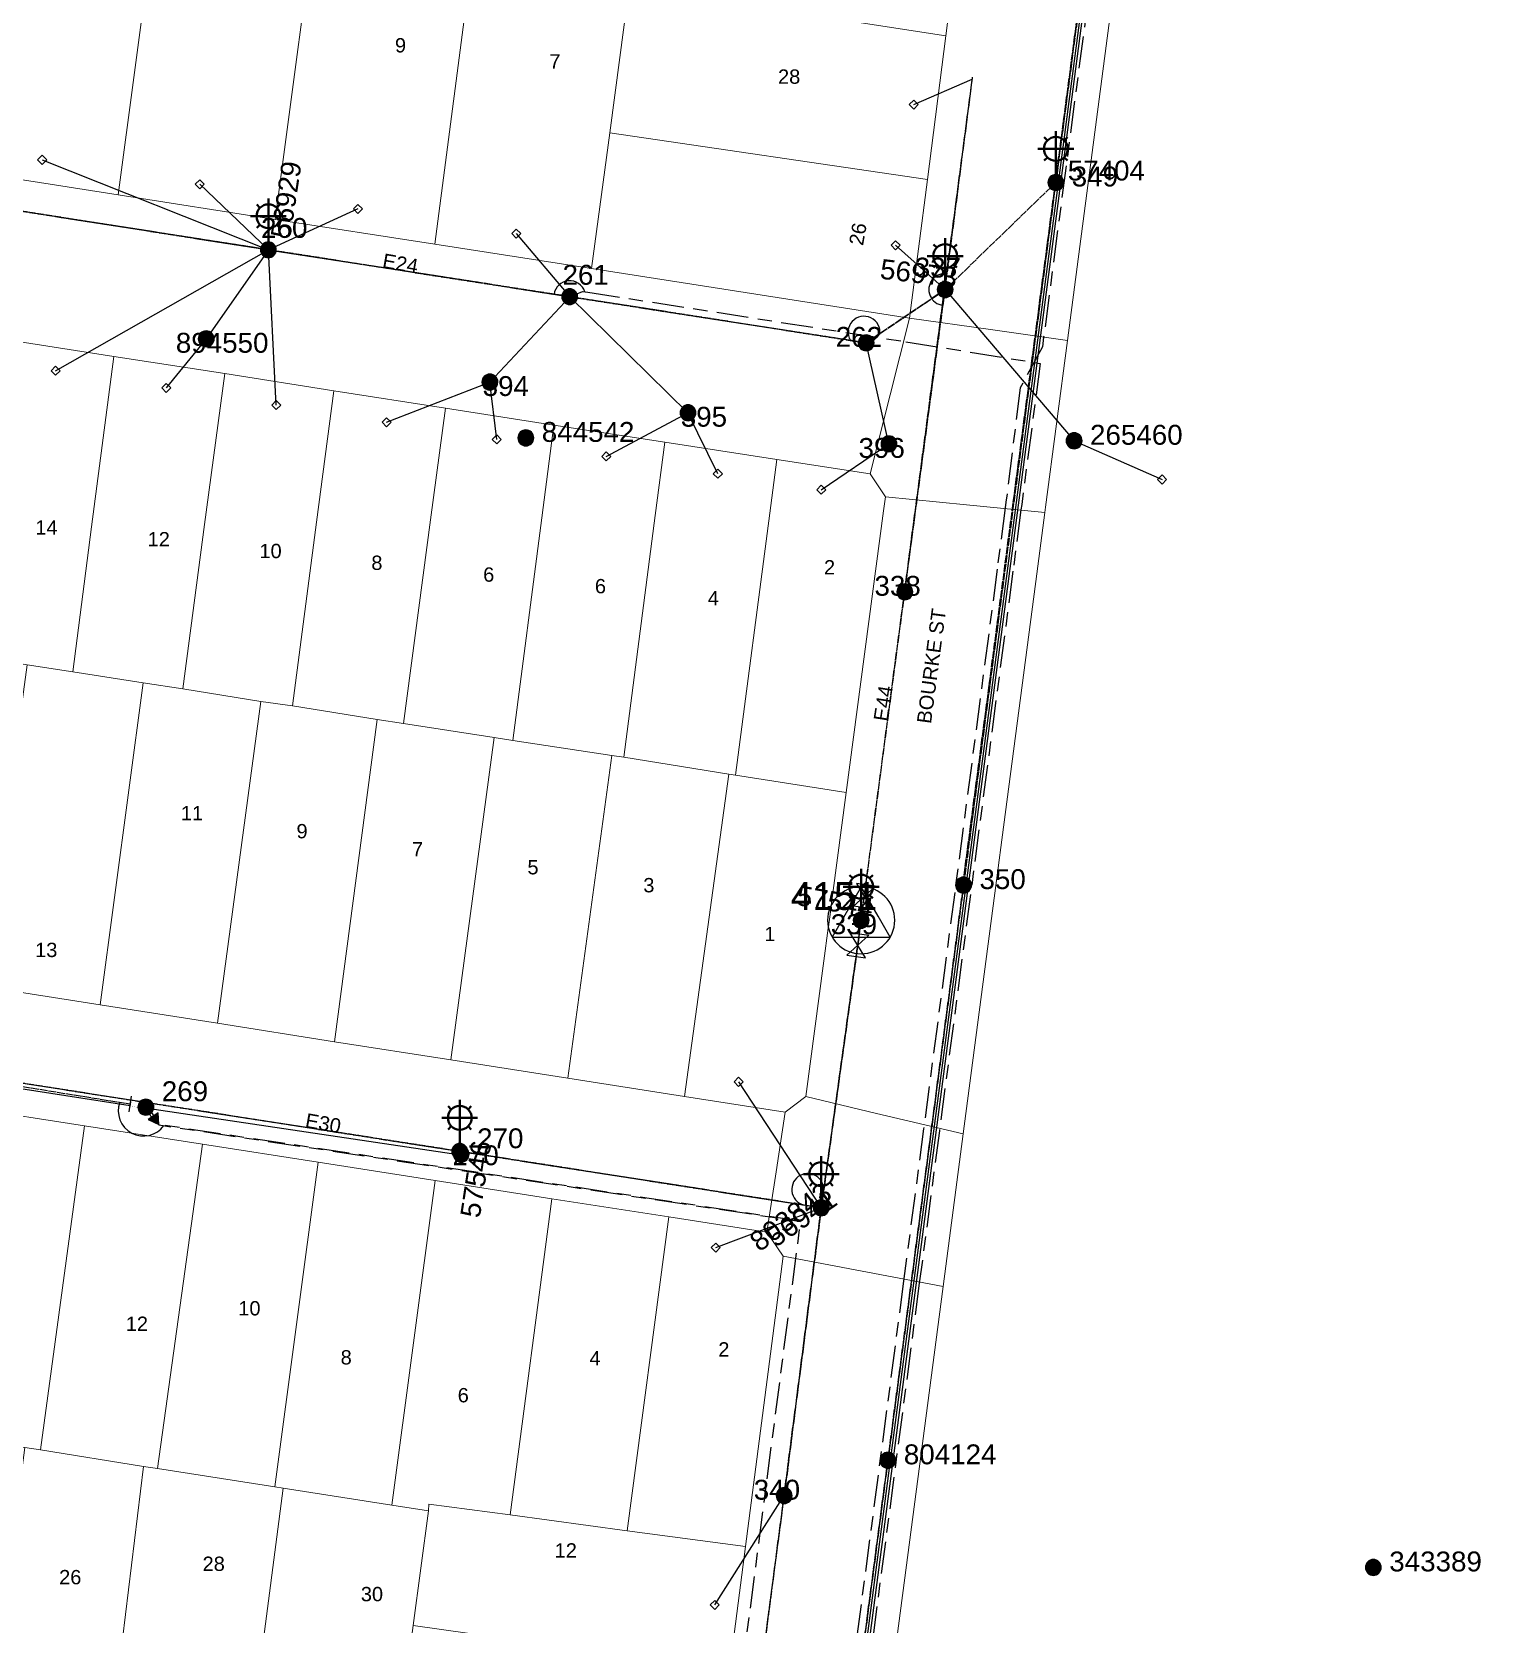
# Model space of a CAD drawing. Header units: metres. Extents: x 307654 to 309013, y 6251411 to 6251903.
# Drawn here: x 308156.1 to 308338.6, y 6251538.1 to 6251738.3 of the extents above; entities that cross this region are included whole.
import ezdxf
from ezdxf.enums import TextEntityAlignment as Align

# ---------------------------------------------------------------- set-up
doc = ezdxf.new("R2010")
doc.units = ezdxf.units.M
doc.linetypes.add('Cable Exist OH', pattern=[1, 1, 0])
doc.linetypes.add('Cable Exist UG', pattern=[8.2, 4, -1.2, 1.8, -1.2])
doc.layers.get('0').update_dxf_attribs({"color": 6})
doc.layers.add('Cadastre Land Parcels_SP_EXT', color=9, linetype='Continuous', lineweight=5)
doc.layers.add('Cadastre Roads_SP_EXT', color=9, linetype='Continuous', lineweight=5)
for name, color, linetype in [('Equip_HV_EXT', 7, 'Continuous'), ('Equip_LV_EXT', 7, 'Continuous'), ('Equip_SP_SL_EXT', 7, 'Continuous'), ('Mains_HV_EXT', 7, 'Continuous'), ('Mains_LV_EXT', 7, 'Continuous'), ('Mains_SL_EXT', 7, 'Continuous'), ('Mains_TR_EXT', 7, 'Continuous'), ('OH_Details_SP_MISC', 7, 'Continuous'), ('Services_SP_EXT', 7, 'Continuous'), ('Sub_SP_TR_HV_LV_EXT', 7, 'Continuous'), ('SupportsOH_SP_TR_HV_LV_SL_EXT', 7, 'Continuous'), ('UG_Details_SP_MISC', 7, 'Continuous')]:
    doc.layers.add(name, color=color, linetype=linetype)
doc.styles.add('iecARIAL', font='arial.ttf', dxfattribs={"height": 2})
doc.styles.add('POLE_LABEL', font='arial.ttf')
doc.styles.get("Standard").update_dxf_attribs({"font": 'arial.ttf'})
doc.linetypes.add('Cable E OH', pattern='A,9.4,["E",Standard,S=1.7,R=0,X=0,Y=-1],0', length=9.4)
doc.linetypes.add('Cable P UG', pattern='A,6,-0.5,["P",Standard,S=1.7,R=0,X=0.5,Y=-1],-2.9', length=9.4)

# ---------------------------------------------------------------- blocks, each defined once
blk = doc.blocks.new('SUB_POLE_EXT')
blk.add_wipeout([(0, 4.22), (0.42, 4.2), (0.83, 4.14), (1.21, 4.05), (1.62, 3.9), (1.99, 3.72), (2.35, 3.51), (2.68, 3.26), (2.99, 2.99), (3.28, 2.66), (3.52, 2.34), (3.76, 1.92), (3.9, 1.62), (4.04, 1.23), (4.18, 0.63), (4.22, 0), (4.18, -0.61), (4.06, -1.15), (3.9, -1.62), (3.58, -2.24), (3.22, -2.73), (2.97, -3.01), (2.68, -3.26), (2.36, -3.5), (2, -3.72), (1.64, -3.89), (1.25, -4.03), (0.82, -4.14), (0.42, -4.2), (0, -4.22), (-0.41, -4.2), (-0.8, -4.15), (-1.21, -4.05), (-1.62, -3.9), (-1.99, -3.73), (-2.35, -3.51), (-2.68, -3.26), (-2.96, -3.02), (-3.23, -2.72), (-3.51, -2.35), (-3.71, -2.01), (-3.91, -1.6), (-4.05, -1.21), (-4.16, -0.76), (-4.22, -0.14), (-4.21, 0.39), (-4.14, 0.83), (-4.03, 1.27), (-3.9, 1.63), (-3.71, 2.02), (-3.5, 2.37), (-3.28, 2.67), (-2.99, 2.99), (-2.68, 3.27), (-2.33, 3.52), (-1.98, 3.73), (-1.63, 3.9), (-1.2, 4.05), (-0.78, 4.15), (-0.4, 4.21)])
blk.add_line((2.16, 0.48), (2.16, 0.48, 0))
blk.add_lwpolyline([(-4.22, 0, 1), (4.22, 0, 1)], format="xyb", close=True)
blk.add_lwpolyline([(2.14, 0.52), (0, 4.22), (-3.66, -2.11), (3.66, -2.11)], close=True)
for tag, height, flags, p in [('ASSET_NUM', 3.5, 8, (2, 2)), ('STREET_CODE', 0.2, 9, (1.5, 0)), ('CONSTRUCTED_VOLTAGE', 0.2, 9, (1.5, -0.2)), ('OPERATING_VOLTAGE', 0.2, 9, (1.5, -0.6)), ('OPERATED_BY', 0.2, 9, (1.5, -0.8)), ('ORIENTATION', 0.2, 9, (1.5, -1.2)), ('OWNED_BY', 0.2, 9, (1.5, -1.4)), ('SECONDARY_VOLTAGE', 0.2, 9, (1.5, -1.6)), ('STATE', 0.2, 9, (1.5, -1.8)), ('SUBSTATION_TYPE', 0.2, 9, (1.5, -2)), ('NO_PHASES', 0.2, 9, (1.5, -0.4)), ('MAINTAINED_BY', 0.2, 9, (1.5, -1)), ('STREETNAME', 0.2, 9, (1.5, -2.8)), ('SUBURB', 0.2, 9, (1.5, -3)), ('Z', 0.2, 1, (1.5, -3.4)), ('USAGE', 0.2, 9, (1.5, -2.2)), ('LEGEND', 0.2, 9, (1.5, -2.4)), ('LOCATION', 0.2, 9, (1.5, -2.6)), ('NOTES', 0.2, 9, (1.5, -3.2))]:
    blk.add_attdef(tag, text='', height=height, dxfattribs=dict(flags=flags)).set_placement(p, align=Align.MIDDLE_LEFT)
blk = doc.blocks.new('LV_OH_LINKS_DISTFUSE_EXT')
for p, q in [((0, 0), (0.96, 0)), ((3.84, 0), (4.8, 0))]:
    blk.add_line(p, q)
blk.add_lwpolyline([(3.84, -1.2), (3.84, 1.2), (0.96, -1.2), (0.96, 1.2)], close=True)
at = {"flags": 9}
for tag, p in [('ACTUAL_STATUS', (0, 0)), ('CONSTRUCTED_VOLTAGE', (0, -0.2)), ('OPERATING_VOLTAGE', (0, -0.6)), ('ORIENTATION', (0, -0.8)), ('OWNED_BY', (0, -1)), ('STATE', (0, -1.2)), ('SWITCH_TYPE', (0, -1.4)), ('NO_PHASES', (0, -0.4)), ('USAGE', (0, -1.6)), ('NOTES', (0, -1.8))]:
    blk.add_attdef(tag, text='', height=0.2, dxfattribs=at).set_placement(p, align=Align.MIDDLE_LEFT)
at = {"flags": 1}
blk.add_attdef('Z', (0, 0), '', height=0.2, dxfattribs=at)
blk = doc.blocks.new('SL_LANTERN_EXT')
at = {"lineweight": 40}
for p, q in [((0, 1.97), (0, 6.47)), ((-2.25, 4.22), (2.25, 4.22)), ((-1.46, 5.68), (-1.06, 5.28)), ((1.46, 5.68), (1.06, 5.28)), ((-1.46, 2.76), (-1.06, 3.16)), ((0, 0), (0, 2.72)), ((1.46, 2.76), (1.06, 3.16))]:
    blk.add_line(p, q, dxfattribs=at)
blk.add_circle((0, 4.22), 1.5, dxfattribs=at)
at = {"style": 'iecARIAL', "flags": 8}
blk.add_attdef('ASSET_NUM', (1.5, 1.5), '', height=2.5, dxfattribs=at)
for tag, p, height, flags in [('OPERATING_VOLTAGE', (0.98, -1.65), 0.2, 9), ('ORIENTATION', (0.98, -1.85), 0.2, 9), ('OWNED_BY', (0.98, -2.05), 0.2, 9), ('CONSTRUCTED_VOLTAGE', (0.98, -0.65), 0.2, 9), ('CONTROL_TYPE', (0.98, -0.85), 0.2, 9), ('LANTERN_PURPOSE', (0.98, -1.05), 0.2, 9), ('LANTERN_TYPE', (0.98, -1.25), 0.2, 9), ('NO_PHASES', (0.98, -1.45), 0.2, 9), ('LNUMBER', (2.18, -3.25), 2.5, 8), ('STATE', (0.98, -2.25), 0.2, 9), ('USAGE', (0.98, -2.45), 0.2, 9), ('CEXIST', (0.98, -2.65), 0.2, 9), ('CNEW', (0.98, -2.85), 0.2, 9), ('CNUMBER', (0.98, -3.05), 0.2, 9), ('CREMOVE', (0.98, -3.25), 0.2, 9), ('CREPLACE', (0.98, -3.45), 0.2, 9), ('LKINGHEIGHT', (0.98, -3.65), 0.2, 9), ('LBRACKET', (0.98, -3.85), 0.2, 9), ('LBRACKETVOCAB', (0.98, -4.05), 0.2, 9), ('LCATEGORY', (0.98, -4.25), 0.2, 9), ('LCHARGE1', (0.98, -4.45), 0.2, 9), ('LCHARGE1PERCENT', (0.98, -4.65), 0.2, 9), ('LCHARGE2', (0.98, -4.85), 0.2, 9), ('LCHARGE2PERCENT', (0.98, -5.05), 0.2, 9), ('LCHARGE3', (0.98, -5.25), 0.2, 9), ('LCHARGE3PERCENT', (0.98, -5.45), 0.2, 9), ('LEXIST', (0.98, -5.65), 0.2, 9), ('LLAMP', (0.98, -5.85), 0.2, 9), ('LLAMPVOCAB', (0.98, -6.05), 0.2, 9), ('LMAST', (0.98, -6.25), 0.2, 9), ('LMASTVOCAB', (0.98, -6.45), 0.2, 9), ('LNEW', (0.98, -6.65), 0.2, 9), ('LANTNUMBER', (0.98, -6.85), 0.2, 9), ('LOUTREACH', (0.98, -7.25), 0.2, 9), ('LOUTREACHVOCAB', (0.98, -7.45), 0.2, 9), ('LRATECODE', (0.98, -7.65), 0.2, 9), ('LREMOVE', (0.98, -7.85), 0.2, 9), ('LREPLACE', (0.98, -8.05), 0.2, 9), ('STREETNAME', (0.98, -9.25), 0.2, 9), ('SUBURB', (0.98, -9.45), 0.2, 1), ('LTYPE', (0.98, -8.25), 0.2, 9), ('LTYPEVOCAB', (0.98, -8.45), 0.2, 9), ('LEGEND', (0.98, -8.65), 0.2, 9), ('LOCATION', (0.98, -8.85), 0.2, 9), ('NOTES', (0.98, -9.05), 0.2, 9)]:
    blk.add_attdef(tag, p, '', height=height, dxfattribs=dict(flags=flags))
blk = doc.blocks.new('CCP_EXT')
at = {"flags": 9}
for tag, p in [('STATE', (0, -1.8)), ('NOTES', (0, -2))]:
    blk.add_attdef(tag, text='', height=0.2, dxfattribs=at).set_placement(p, align=Align.MIDDLE_LEFT)
blk.add_wipeout([(0, 0.57), (0.57, 0), (0, -0.57), (-0.57, 0)])
blk.add_lwpolyline([(-0.57, 0), (0, 0.57), (0.57, 0), (0, -0.57), (-0.57, 0)])
at = {"flags": 1}
blk.add_attdef('Z', (0, 0), '', height=0.2, dxfattribs=at)
at = {"flags": 9}
for tag, p in [('CCP_TYPE', (0, 0)), ('CONSTRUCTED_VOLTAGE', (0, -0.2)), ('OPERATING_VOLTAGE', (0, -0.6)), ('ORIENTATION', (0, -0.8)), ('OWNED_BY', (0, -1)), ('NO_PHASES', (0, -0.4)), ('USAGE', (0, -1.2)), ('LEGEND', (0, -1.4)), ('LIFE_SUPPORT', (0, -1.6))]:
    blk.add_attdef(tag, text='', height=0.2, dxfattribs=at).set_placement(p, align=Align.MIDDLE_LEFT)
blk = doc.blocks.new('POLE_EXT')
blk.add_hatch(color=256).paths.add_polyline_path([(-1, 0, 1), (1, 0, 1)])
blk.add_lwpolyline([(-1, 0, 1), (1, 0, 1)], format="xyb", close=True)
for tag, height, flags, p in [('pNumber', 2.5, 8, (-17.84, 2.07)), ('OWNED_BY', 0.2, 9, (1.35, -0.4)), ('SPECIAL_USE', 0.2, 9, (1.35, -0.8)), ('STATE', 0.2, 9, (1.35, -1)), ('cLV', 0.2, 9, (1.35, -1.4)), ('hDepth', 0.2, 9, (1.35, -1.6)), ('hDia', 0.2, 9, (1.35, -1.8)), ('cHV', 0.2, 9, (1.35, -2)), ('PARENT', 0.2, 9, (1.35, -0.6)), ('USAGE', 0.2, 9, (1.35, -1.2)), ('cLinedev', 0.2, 9, (1.35, -3.4)), ('pExisting', 0.2, 9, (1.35, -3.8)), ('LBRACKET', 0.2, 9, (1.35, -2.2)), ('LExisting', 0.2, 9, (1.35, -2.4)), ('LANTNUMBER', 0.2, 9, (1.35, -2.6)), ('LOther', 0.2, 9, (1.35, -2.8)), ('LRemove', 0.2, 9, (1.35, -3)), ('LEGEND', 0.2, 9, (1.35, -3.2)), ('LOCATION', 0.2, 9, (1.35, -3.6)), ('PFNUMBER', 0.2, 9, (1.35, -4)), ('pFooting', 0.2, 9, (1.35, -4.4)), ('pNew', 0.2, 9, (1.35, -4.6)), ('pRelocate', 0.2, 9, (1.35, -5)), ('pRemove', 0.2, 9, (1.35, -5.2)), ('pReplace', 0.2, 9, (1.35, -5.4)), ('pStay', 0.2, 9, (1.35, -5.6)), ('pType', 0.2, 9, (1.35, -5.8)), ('cspan', 0.2, 9, (1.35, -6)), ('NEWPFNUMBER', 0.2, 9, (1.35, -4.2)), ('STREETNAME', 0.2, 9, (1.35, -6.2)), ('SUBURB', 0.2, 9, (1.35, -6.4)), ('OPERATED_BY', 0.2, 9, (1.36, -7.01)), ('NOTES', 0.2, 9, (1.35, -6.6)), ('MAINTAINED_BY', 0.2, 9, (1.36, -6.81))]:
    blk.add_attdef(tag, text='', height=height, dxfattribs=dict(flags=flags)).set_placement(p, align=Align.MIDDLE_LEFT)
at = {"style": 'POLE_LABEL'}
for tag, height, flags, p in [('ASSET_NUM', 2.5, 8, (2, 2)), ('STRUCTURE_PLANT_NUMBER', 0.2, 9, (1.35, 0.03)), ('STREET_CODE', 0.2, 9, (1.35, -0.2))]:
    blk.add_attdef(tag, text='', height=height, dxfattribs=dict(at, flags=flags)).set_placement(p, align=Align.MIDDLE_LEFT)
at = {"flags": 1}
blk.add_attdef('Z', (1.35, -7.33), '', height=0.2, dxfattribs=at)
blk = doc.blocks.new('*U142')
at = {"flags": 9}
for tag, p in [('OPERATED_BY', (0, -2.01)), ('USAGE', (0, -1.4)), ('NOTES', (0, -1.6)), ('MAINTAINED_BY', (0, -1.81))]:
    blk.add_attdef(tag, text='', height=0.2, dxfattribs=at).set_placement(p, align=Align.MIDDLE_LEFT)
blk.add_wipeout([(-0.11, 0.23), (1.77, 1.1), (1.99, 0.64), (0.11, -0.23)])
blk.add_line((2.3, -0.03), (1.46, 1.78))
at = {"flags": 1}
blk.add_attdef('Z', (0, 0), '', height=0.2, dxfattribs=at)
at = {"flags": 9}
for tag, p in [('CONNECTOR_TYPE', (0, 0)), ('CONSTRUCTED_VOLTAGE', (0, -0.2)), ('OPERATING_VOLTAGE', (0, -0.6)), ('ORIENTATION', (0, -0.8)), ('OWNED_BY', (0, -1)), ('STATE', (0, -1.2)), ('NO_PHASES', (0, -0.4))]:
    blk.add_attdef(tag, text='', height=0.2, dxfattribs=at).set_placement(p, align=Align.MIDDLE_LEFT)
blk = doc.blocks.new('UGOH_EXT')
blk.add_hatch(color=256).paths.add_polyline_path([(-0.75, 1.7), (0.75, 1.7), (0, 3)])
for p, q in [((0, 3), (-0.75, 1.7)), ((0.75, 1.7), (0, 3)), ((-0.75, 1.7), (0.75, 1.7))]:
    blk.add_line(p, q)
for tag, flags, p in [('CONSTRUCTED_VOLTAGE', 9, (1.5, 0)), ('ACTUAL_STATUS', 9, (1.5, -1.6)), ('OPERATING_VOLTAGE', 9, (1.5, -0.2)), ('ORIENTATION', 9, (1.5, -0.4)), ('STATE', 9, (1.5, -0.6)), ('OWNED_BY', 9, (1.5, -1)), ('OPERATED_BY', 9, (1.5, -1.2)), ('TYPE', 1, (1.5, -2)), ('USAGE', 9, (1.5, -0.8)), ('MAINTAINED_BY', 9, (1.5, -1.4)), ('NUMBER_OF_PHASES', 9, (1.5, -1.8))]:
    blk.add_attdef(tag, text='', height=0.2, dxfattribs=dict(flags=flags)).set_placement(p, align=Align.MIDDLE_LEFT)

msp = doc.modelspace()

# ---------------------------------------------------------------- linework, layer by layer
at = {"layer": 'Cadastre Land Parcels_SP_EXT', "linetype": 'Continuous'}
for points in [[(308166.98, 6251717.81), (308172.95, 6251762.75), (308153.04, 6251765.83), (308147.14, 6251720.9), (308166.98, 6251717.81)], [(308186.73, 6251714.73), (308192.71, 6251759.69), (308172.95, 6251762.75), (308166.98, 6251717.81), (308186.73, 6251714.73)], [(308206.79, 6251711.61), (308209.99, 6251736), (308212.68, 6251756.59), (308192.71, 6251759.69), (308186.73, 6251714.73), (308206.79, 6251711.61)], [(308226.51, 6251708.54), (308228.78, 6251725.61), (308231.22, 6251743.98), (308232.45, 6251753.55), (308212.68, 6251756.59), (308209.99, 6251736), (308206.79, 6251711.61), (308226.51, 6251708.54)], [(308271.06, 6251737.79), (308231.22, 6251743.98), (308228.78, 6251725.61), (308268.74, 6251719.73), (308271.06, 6251737.79)], [(308268.74, 6251719.73), (308228.78, 6251725.61), (308226.51, 6251708.54), (308266.48, 6251702.31), (308268.74, 6251719.73)], [(308149.33, 6251675.79), (308147.24, 6251660.04), (308155.52, 6251658.72), (308161.26, 6251657.85), (308163.64, 6251676.08), (308166.44, 6251697.49), (308152.5, 6251699.67), (308149.33, 6251675.79)], [(308163.64, 6251676.08), (308161.26, 6251657.85), (308170.13, 6251656.47), (308175.11, 6251655.69), (308177.85, 6251676.37), (308180.37, 6251695.33), (308166.44, 6251697.49), (308163.64, 6251676.08)], [(308177.85, 6251676.37), (308175.11, 6251655.69), (308184.92, 6251654.12), (308188.89, 6251653.54), (308191.92, 6251676.65), (308194.08, 6251693.18), (308180.37, 6251695.33), (308177.85, 6251676.37)], [(308208.12, 6251691), (308194.08, 6251693.18), (308191.92, 6251676.65), (308188.89, 6251653.54), (308199.53, 6251651.86), (308202.84, 6251651.36), (308206.25, 6251676.94), (308208.12, 6251691)], [(308221.77, 6251688.87), (308208.12, 6251691), (308206.25, 6251676.94), (308202.84, 6251651.36), (308214.24, 6251649.57), (308216.6, 6251649.22), (308220.25, 6251677.22), (308221.77, 6251688.87)], [(308220.25, 6251677.22), (308216.6, 6251649.22), (308229.05, 6251647.31), (308230.55, 6251647.1), (308234.5, 6251677.51), (308235.7, 6251686.73), (308221.77, 6251688.87), (308220.25, 6251677.22)], [(308249.79, 6251684.52), (308235.7, 6251686.73), (308234.5, 6251677.51), (308230.55, 6251647.1), (308243.76, 6251644.97), (308244.61, 6251644.86), (308248.91, 6251677.8), (308249.79, 6251684.52)], [(308261.55, 6251682.72), (308249.79, 6251684.52), (308248.91, 6251677.8), (308244.61, 6251644.86), (308258.53, 6251642.68), (308263.23, 6251678.09), (308263.46, 6251679.85), (308261.55, 6251682.72)], [(308170.13, 6251656.47), (308161.26, 6251657.85), (308155.52, 6251658.72), (308149.99, 6251618.26), (308164.71, 6251615.95), (308170.13, 6251656.47)], [(308184.92, 6251654.12), (308175.11, 6251655.69), (308170.13, 6251656.47), (308164.71, 6251615.95), (308179.45, 6251613.64), (308184.92, 6251654.12)], [(308199.53, 6251651.86), (308188.89, 6251653.54), (308184.92, 6251654.12), (308179.45, 6251613.64), (308194.19, 6251611.33), (308199.53, 6251651.86)], [(308202.84, 6251651.36), (308199.53, 6251651.86), (308194.19, 6251611.33), (308208.81, 6251609.04), (308214.24, 6251649.57), (308202.84, 6251651.36)], [(308216.6, 6251649.22), (308214.24, 6251649.57), (308208.81, 6251609.04), (308223.5, 6251606.73), (308229.05, 6251647.31), (308216.6, 6251649.22)], [(308243.76, 6251644.97), (308230.55, 6251647.1), (308229.05, 6251647.31), (308223.5, 6251606.73), (308238.21, 6251604.43), (308243.76, 6251644.97)], [(308162.74, 6251600.75), (308148.14, 6251603.03), (308142.63, 6251562.28), (308155, 6251560.33), (308155.24, 6251560.3), (308157.22, 6251559.99), (308162.74, 6251600.75)], [(308177.58, 6251598.44), (308162.74, 6251600.75), (308157.22, 6251559.99), (308170.18, 6251557.93), (308171.93, 6251557.67), (308177.58, 6251598.44)], [(308192.14, 6251596.18), (308177.58, 6251598.44), (308171.93, 6251557.67), (308186.67, 6251555.36), (308192.14, 6251596.18)], [(308206.82, 6251593.89), (308192.14, 6251596.18), (308186.67, 6251555.36), (308187.73, 6251555.19), (308201.39, 6251553.06), (308206.82, 6251593.89)], [(308221.51, 6251591.58), (308206.82, 6251593.89), (308201.39, 6251553.06), (308205.98, 6251552.33), (308206.05, 6251553.19), (308216.27, 6251551.82), (308221.51, 6251591.58)], [(308236.21, 6251589.29), (308221.51, 6251591.58), (308216.27, 6251551.82), (308230.97, 6251549.84), (308236.21, 6251589.29)], [(308248.55, 6251587.38), (308236.21, 6251589.29), (308230.97, 6251549.84), (308245.87, 6251547.84), (308250.59, 6251584.37), (308248.55, 6251587.38)], [(308157.22, 6251559.99), (308155.24, 6251560.3), (308149.88, 6251519.69), (308165.25, 6251517.59), (308170.18, 6251557.93), (308157.22, 6251559.99)], [(308171.93, 6251557.67), (308170.18, 6251557.93), (308165.25, 6251517.59), (308183.78, 6251524.94), (308187.73, 6251555.19), (308186.67, 6251555.36), (308171.93, 6251557.67)], [(308201.39, 6251553.06), (308187.73, 6251555.19), (308183.78, 6251524.94), (308202, 6251522.43), (308204.06, 6251537.9), (308205.98, 6251552.33), (308201.39, 6251553.06)], [(308216.27, 6251551.82), (308206.05, 6251553.19), (308205.98, 6251552.33), (308204.06, 6251537.9), (308243.84, 6251532.32), (308245.87, 6251547.84), (308230.97, 6251549.84), (308216.27, 6251551.82)]]:
    msp.add_lwpolyline(points, close=True, dxfattribs=at)
at = {"layer": 'Mains_HV_EXT', "linetype": 'Continuous'}
for points in [[(308225.66, 6251705.62, 0.792069), (308221.78, 6251705.31)], [(308167.17, 6251603.72, 0.866675), (308172.73, 6251600.78)]]:
    msp.add_lwpolyline(points, format="xyb", dxfattribs=at)
at = {"layer": 'Mains_HV_EXT', "linetype": 'Cable Exist OH'}
msp.add_lwpolyline([(308134.31, 6251609.02), (308170.44, 6251603.19)], dxfattribs=at)
at = {"layer": 'Mains_LV_EXT', "linetype": 'Cable Exist OH'}
for points in [[(308270.97, 6251705.9), (308274.42, 6251732.63)], [(308223.75, 6251705.01), (308185.86, 6251710.9)], [(308270.97, 6251705.9), (308261.03, 6251699.2)], [(308261.03, 6251699.2), (308223.75, 6251705.01)], [(308170.44, 6251603.69), (308134.39, 6251609.32)], [(308209.92, 6251597.54), (308170.44, 6251603.69)], [(308255.39, 6251590.45), (308209.92, 6251597.54)], [(308255.39, 6251590.45), (308250.72, 6251554.25)], [(308250.72, 6251554.25), (308245.38, 6251514.27)]]:
    msp.add_lwpolyline(points, dxfattribs=at)
at = {"layer": 'Mains_LV_EXT', "linetype": 'Continuous'}
for points in [[(308271.22, 6251707.89, 1.024433), (308270.7, 6251703.92)], [(308262.74, 6251700.24, 1.431988), (308259.06, 6251699.51)], [(308255.67, 6251592.44, 2.443361), (308253.41, 6251590.76)]]:
    msp.add_lwpolyline(points, format="xyb", dxfattribs=at)
at = {"layer": 'Mains_SL_EXT', "linetype": 'Cable Exist OH'}
for points in [[(308270.97, 6251705.9), (308284.88, 6251719.37)], [(308134.39, 6251609.32), (308170.44, 6251603.7), (308209.92, 6251597.54)], [(308209.92, 6251597.54), (308255.39, 6251590.45)], [(308255.39, 6251590.45), (308250.72, 6251554.25), (308245.38, 6251514.27)]]:
    msp.add_lwpolyline(points, dxfattribs=at)
at = {"layer": 'Mains_TR_EXT', "linetype": 'Cable Exist OH'}
for points in [[(308292.85, 6251780.1), (308284.88, 6251719.37)], [(308284.88, 6251719.37), (308273.28, 6251631.02)], [(308263.77, 6251558.69), (308251.8, 6251467.6)]]:
    msp.add_lwpolyline(points, dxfattribs=at)
at = {"layer": 'OH_Details_SP_MISC', "color": 7, "linetype": 'Continuous', "flags": 128}
msp.add_lwpolyline([(308002.17, 6251630.03), (308023.16, 6251626.85), (308059.28, 6251620.47), (308096.87, 6251614.77), (308134.73, 6251608.53), (308170.37, 6251603), (308210.04, 6251597.11)], dxfattribs=at)
at = {"layer": 'Services_SP_EXT'}
for points in [[(308185.86, 6251710.9), (308178.05, 6251699.71)], [(308213.72, 6251694.27), (308223.75, 6251705.01)], [(308238.63, 6251690.41), (308223.75, 6251705.01)]]:
    msp.add_lwpolyline(points, dxfattribs=at)

# ---------------------------------------------------------------- block references
at = {"layer": 'Equip_SP_SL_EXT'}
ref = msp.add_blockref('SL_LANTERN_EXT', (308284.88, 6251719.37), dxfattribs=at)
ref.add_attrib('ASSET_NUM', '57404', dxfattribs={"layer": '0', "height": 2.5, "rotation": 0.0086, "style": 'iecARIAL'}).set_placement((308286.38, 6251720.87), align=Align.MIDDLE_LEFT)
ref = msp.add_blockref('SL_LANTERN_EXT', (308185.86, 6251710.9), dxfattribs=at)
ref.add_attrib('ASSET_NUM', '56929', dxfattribs={"layer": '0', "height": 2.5, "rotation": 81.3575, "style": 'iecARIAL'}).set_placement((308187.36, 6251712.4), align=Align.MIDDLE_LEFT)
ref = msp.add_blockref('SL_LANTERN_EXT', (308270.97, 6251705.9), dxfattribs=at)
ref.add_attrib('ASSET_NUM', '56973', dxfattribs={"layer": '0', "height": 2.5, "rotation": 353.4033, "style": 'iecARIAL'}).set_placement((308272.47, 6251707.41), align=Align.MIDDLE_RIGHT)
ref = msp.add_blockref('SL_LANTERN_EXT', (308209.92, 6251597.54), dxfattribs=at)
ref.add_attrib('ASSET_NUM', '57546', dxfattribs={"layer": '0', "height": 2.5, "rotation": 81.3399, "style": 'iecARIAL'}).set_placement((308211.43, 6251599.04), align=Align.TOP_RIGHT)
ref = msp.add_blockref('SL_LANTERN_EXT', (308255.39, 6251590.45), dxfattribs=at)
ref.add_attrib('ASSET_NUM', '56941', dxfattribs={"layer": '0', "height": 2.5, "rotation": 34.862, "style": 'iecARIAL'}).set_placement((308256.89, 6251591.96), align=Align.MIDDLE_RIGHT)
at = {"layer": 'Sub_SP_TR_HV_LV_EXT'}
ref = msp.add_blockref('SUB_POLE_EXT', (308260.41, 6251626.6), dxfattribs=at)
ref.add_attrib('ASSET_NUM', '4151', dxfattribs={"layer": '0', "height": 3.5}).set_placement((308262.41, 6251626.85), align=Align.BOTTOM_RIGHT)
at = {"layer": 'SupportsOH_SP_TR_HV_LV_SL_EXT'}
ref = msp.add_blockref('POLE_EXT', (308284.88, 6251719.37), dxfattribs=at)
ref.add_attrib('ASSET_NUM', '349', dxfattribs={"layer": '0', "height": 2.5, "style": 'POLE_LABEL'}).set_placement((308286.88, 6251720.12), align=Align.MIDDLE_LEFT)
ref = msp.add_blockref('POLE_EXT', (308185.86, 6251710.9), dxfattribs=at)
ref.add_attrib('ASSET_NUM', '260', dxfattribs={"layer": '0', "height": 2.5, "rotation": 359.9919, "style": 'POLE_LABEL'}).set_placement((308187.86, 6251711.65), align=Align.BOTTOM_CENTER)
ref = msp.add_blockref('POLE_EXT', (308270.97, 6251705.9), dxfattribs=at)
ref.add_attrib('ASSET_NUM', '337', dxfattribs={"layer": '0', "height": 2.5, "rotation": 359.9541, "style": 'POLE_LABEL'}).set_placement((308272.97, 6251706.66), align=Align.BOTTOM_RIGHT)
ref = msp.add_blockref('POLE_EXT', (308223.75, 6251705.01), dxfattribs=at)
ref.add_attrib('ASSET_NUM', '261', dxfattribs={"layer": '0', "height": 2.5, "rotation": 359.9347, "style": 'POLE_LABEL'}).set_placement((308225.76, 6251705.76), align=Align.BOTTOM_CENTER)
ref = msp.add_blockref('POLE_EXT', (308261.03, 6251699.2), dxfattribs=at)
ref.add_attrib('ASSET_NUM', '262', dxfattribs={"layer": '0', "height": 2.5, "rotation": 359.9511, "style": 'POLE_LABEL'}).set_placement((308263.03, 6251699.95), align=Align.MIDDLE_RIGHT)
ref = msp.add_blockref('POLE_EXT', (308178.05, 6251699.71), dxfattribs=at)
ref.add_attrib('ASSET_NUM', '894550', dxfattribs={"layer": '0', "height": 2.5, "style": 'POLE_LABEL'}).set_placement((308180.05, 6251700.46), align=Align.TOP_CENTER)
ref = msp.add_blockref('POLE_EXT', (308213.72, 6251694.27), dxfattribs=dict(at, rotation=359.9540815252759))
ref.add_attrib('ASSET_NUM', '394', dxfattribs={"layer": '0', "height": 2.5, "rotation": 359.9715, "style": 'POLE_LABEL'}).set_placement((308215.72, 6251695.02), align=Align.TOP_CENTER)
ref = msp.add_blockref('POLE_EXT', (308238.63, 6251690.41), dxfattribs=dict(at, rotation=0.02951187373332688))
ref.add_attrib('ASSET_NUM', '395', dxfattribs={"layer": '0', "height": 2.5, "rotation": 0.001, "style": 'POLE_LABEL'}).set_placement((308240.63, 6251691.16), align=Align.TOP_CENTER)
ref = msp.add_blockref('POLE_EXT', (308263.9, 6251686.49), dxfattribs=dict(at, rotation=0.00610245524654829))
ref.add_attrib('ASSET_NUM', '396', dxfattribs={"layer": '0', "height": 2.5, "rotation": 0.0734, "style": 'POLE_LABEL'}).set_placement((308265.9, 6251687.24), align=Align.TOP_RIGHT)
ref = msp.add_blockref('POLE_EXT', (308287.18, 6251686.89), dxfattribs=at)
ref.add_attrib('ASSET_NUM', '265460', dxfattribs={"layer": '0', "height": 2.5, "style": 'POLE_LABEL'}).set_placement((308289.18, 6251687.64), align=Align.MIDDLE_LEFT)
ref = msp.add_blockref('POLE_EXT', (308265.9, 6251667.9), dxfattribs=at)
ref.add_attrib('ASSET_NUM', '338', dxfattribs={"layer": '0', "height": 2.5, "rotation": 359.9776, "style": 'POLE_LABEL'}).set_placement((308267.9, 6251668.65), align=Align.MIDDLE_RIGHT)
ref = msp.add_blockref('POLE_EXT', (308273.28, 6251631.02), dxfattribs=at)
ref.add_attrib('ASSET_NUM', '350', dxfattribs={"layer": '0', "height": 2.5, "style": 'POLE_LABEL'}).set_placement((308275.28, 6251631.77), align=Align.MIDDLE_LEFT)
ref = msp.add_blockref('POLE_EXT', (308210.11, 6251597.18), dxfattribs=at)
ref.add_attrib('ASSET_NUM', '270', dxfattribs={"layer": '0', "height": 2.5, "style": 'POLE_LABEL'}).set_placement((308212.11, 6251599.18), align=Align.MIDDLE_LEFT)
ref = msp.add_blockref('POLE_EXT', (308209.92, 6251597.54), dxfattribs=at)
ref.add_attrib('ASSET_NUM', '270', dxfattribs={"layer": '0', "height": 2.5, "rotation": 0.0581, "style": 'POLE_LABEL'}).set_placement((308211.92, 6251598.29), align=Align.TOP_CENTER)
ref = msp.add_blockref('POLE_EXT', (308255.39, 6251590.45), dxfattribs=at)
ref.add_attrib('ASSET_NUM', '803843', dxfattribs={"layer": '0', "height": 2.5, "rotation": 36.8208, "style": 'POLE_LABEL'}).set_placement((308257.39, 6251591.2), align=Align.BOTTOM_RIGHT)
ref = msp.add_blockref('POLE_EXT', (308263.77, 6251558.69), dxfattribs=at)
ref.add_attrib('ASSET_NUM', '804124', dxfattribs={"layer": '0', "height": 2.5, "style": 'POLE_LABEL'}).set_placement((308265.77, 6251559.44), align=Align.MIDDLE_LEFT)
ref = msp.add_blockref('POLE_EXT', (308250.72, 6251554.25), dxfattribs=at)
ref.add_attrib('ASSET_NUM', '340', dxfattribs={"layer": '0', "height": 2.5, "rotation": 0.0947, "style": 'POLE_LABEL'}).set_placement((308252.72, 6251555), align=Align.MIDDLE_RIGHT)
ref = msp.add_blockref('POLE_EXT', (308324.81, 6251545.22), dxfattribs=at)
ref.add_attrib('ASSET_NUM', '343389', dxfattribs={"layer": '0', "height": 2.5, "style": 'POLE_LABEL'}).set_placement((308326.81, 6251545.97), align=Align.MIDDLE_LEFT)

# ---------------------------------------------------------------- texts
at = {"layer": 'Cadastre Land Parcels_SP_EXT'}
for s, p in [('9', (308201.78, 6251735.72)), ('7', (308221.2, 6251733.7)), ('28', (308249.95, 6251731.78)), ('14', (308156.56, 6251675.09)), ('12', (308170.68, 6251673.61)), ('10', (308184.74, 6251672.13)), ('8', (308198.81, 6251670.65)), ('2', (308255.73, 6251670.08)), ('6', (308212.87, 6251669.17)), ('6', (308226.92, 6251667.71)), ('4', (308241.12, 6251666.21)), ('11', (308174.86, 6251639.17)), ('9', (308189.4, 6251636.9)), ('7', (308203.92, 6251634.63)), ('5', (308218.44, 6251632.37)), ('3', (308233.01, 6251630.11)), ('1', (308248.23, 6251623.97)), ('13', (308156.53, 6251621.97)), ('10', (308182.08, 6251576.91)), ('12', (308167.93, 6251574.96)), ('2', (308242.44, 6251571.74)), ('8', (308194.95, 6251570.74)), ('4', (308226.24, 6251570.63)), ('6', (308209.67, 6251565.98)), ('12', (308221.86, 6251546.46)), ('28', (308177.59, 6251544.78)), ('26', (308159.55, 6251543.1)), ('30', (308197.49, 6251540.97))]:
    msp.add_text(s, height=1.8, dxfattribs=at).set_placement(p)
msp.add_text('26', height=1.8, rotation=79.8322, dxfattribs=at).set_placement((308260.63, 6251711.35))
at = {"layer": 'Cadastre Roads_SP_EXT'}
msp.add_text('BOURKE ST', height=1.8, rotation=82.4711, dxfattribs=at).set_placement((308269.18, 6251651.24))
at = {"layer": 'Mains_LV_EXT'}
for s, rotation, p in [('E24', 350.0297, (308200.11, 6251708.69)), ('E44', 81.3326, (308263.73, 6251651.53)), ('E30', 350.0274, (308190.4, 6251600.58))]:
    msp.add_text(s, height=1.8, rotation=rotation, dxfattribs=at).set_placement(p)

# ---------------------------------------------------------------- next in the draw order: linework, layer by layer
at = {"layer": 'Cadastre Land Parcels_SP_EXT', "linetype": 'Continuous'}
msp.add_lwpolyline([(308497.82, 6251869.78), (308314.95, 6251898.12), (308312.19, 6251896.2), (308300.78, 6251809.41), (308297.97, 6251788.03), (308286.34, 6251699.51), (308283.58, 6251678.55), (308283.49, 6251677.87), (308282.48, 6251670.15), (308273.23, 6251599.73), (308270.71, 6251580.56), (308255.18, 6251462.38), (308300.59, 6251456.21), (308294.49, 6251410.92), (308317.57, 6251424.9), (308335.7, 6251434.17), (308347.15, 6251440.96)], dxfattribs=at)
msp.add_lwpolyline([(308244.61, 6251644.86), (308243.76, 6251644.97), (308238.21, 6251604.43), (308250.84, 6251602.45), (308253.44, 6251604.42), (308258.53, 6251642.68), (308244.61, 6251644.86)], close=True, dxfattribs=at)
at = {"layer": 'Mains_LV_EXT', "linetype": 'Cable Exist OH'}
for points in [[(308260.41, 6251626.6), (308265.9, 6251667.9), (308270.97, 6251705.9)], [(308260.41, 6251626.6), (308255.39, 6251590.45)]]:
    msp.add_lwpolyline(points, dxfattribs=at)
at = {"layer": 'Mains_SL_EXT', "linetype": 'Cable Exist OH'}
msp.add_lwpolyline([(308255.39, 6251590.45), (308260.41, 6251626.6)], dxfattribs=at)
at = {"layer": 'Mains_TR_EXT', "linetype": 'Cable Exist OH'}
msp.add_lwpolyline([(308273.28, 6251631.02), (308263.77, 6251558.69)], dxfattribs=at)

# ---------------------------------------------------------------- next in the draw order: block references
at = {"layer": 'Equip_LV_EXT'}
for p, rotation in [((308260.49, 6251627.25), 82.42730743412041), ((308260.3, 6251625.84), 262.0956987605047)]:
    msp.add_blockref('LV_OH_LINKS_DISTFUSE_EXT', p, dxfattribs=dict(at, rotation=rotation))
at = {"layer": 'Equip_SP_SL_EXT'}
ref = msp.add_blockref('SL_LANTERN_EXT', (308260.41, 6251626.6), dxfattribs=at)
ref.add_attrib('ASSET_NUM', '57544', dxfattribs={"layer": '0', "height": 2.5, "rotation": 350.0297, "style": 'iecARIAL'}).set_placement((308261.91, 6251628.1), align=Align.MIDDLE_RIGHT)
at = {"layer": 'Services_SP_EXT'}
for p in [(308157.42, 6251722.22), (308177.23, 6251719.14), (308197.12, 6251716.04), (308217.04, 6251712.94), (308159.1, 6251695.7), (308173.03, 6251693.53), (308186.86, 6251691.38), (308200.73, 6251689.22), (308214.57, 6251687.06), (308228.35, 6251684.92), (308242.38, 6251682.74), (308242.11, 6251585.44), (308241.99, 6251540.51)]:
    msp.add_blockref('CCP_EXT', p, dxfattribs=at)
at = {"layer": 'SupportsOH_SP_TR_HV_LV_SL_EXT'}
ref = msp.add_blockref('POLE_EXT', (308260.41, 6251626.6), dxfattribs=at)
ref.add_attrib('ASSET_NUM', '339', dxfattribs={"layer": '0', "height": 2.5, "rotation": 359.9603, "style": 'POLE_LABEL'}).set_placement((308262.41, 6251627.35), align=Align.TOP_RIGHT)

# ---------------------------------------------------------------- next in the draw order: linework, layer by layer
at = {"layer": 'Cadastre Roads_SP_EXT', "linetype": 'Continuous'}
msp.add_lwpolyline([(308270.71, 6251580.56), (308259.66, 6251582.66), (308250.59, 6251584.37), (308245.87, 6251547.84), (308243.84, 6251532.32), (308241.85, 6251517.04), (308241.26, 6251513.53), (308239.26, 6251498.35), (308237.3, 6251483.37), (308235.31, 6251468.37), (308233.3, 6251452.89), (308228.41, 6251415.74), (308239.48, 6251414.58), (308248.77, 6251413.62), (308255.18, 6251462.38), (308270.71, 6251580.56)], close=True, dxfattribs=at)
at = {"layer": 'Mains_HV_EXT', "linetype": 'Cable Exist OH'}
msp.add_lwpolyline([(308223.75, 6251705.01), (308046.83, 6251732.56)], dxfattribs=at)
at = {"layer": 'Mains_HV_EXT', "linetype": 'Cable Exist UG'}
msp.add_lwpolyline([(308266.99, 6251451.02), (308235.89, 6251458.79), (308252.8, 6251588.76), (308172.11, 6251600.91), (308170.44, 6251603.69)], dxfattribs=at)
at = {"layer": 'Mains_LV_EXT', "linetype": 'Cable Exist OH'}
msp.add_lwpolyline([(308185.86, 6251710.9), (308108, 6251723.1)], dxfattribs=at)
at = {"layer": 'Mains_SL_EXT', "linetype": 'Cable Exist OH'}
msp.add_lwpolyline([(308084.13, 6251726.75), (308108, 6251723.1), (308185.86, 6251710.9)], dxfattribs=at)
at = {"layer": 'Services_SP_EXT'}
for points in [[(308157.42, 6251722.22), (308185.86, 6251710.9)], [(308177.23, 6251719.14), (308185.86, 6251710.9)], [(308197.12, 6251716.04), (308185.86, 6251710.9)], [(308217.04, 6251712.94), (308223.75, 6251705.01)], [(308159.1, 6251695.7), (308185.86, 6251710.9)], [(308186.86, 6251691.38), (308185.86, 6251710.9)], [(308178.05, 6251699.71), (308173.03, 6251693.53)], [(308200.73, 6251689.22), (308213.72, 6251694.27)], [(308214.57, 6251687.06), (308213.72, 6251694.27)], [(308228.35, 6251684.92), (308238.63, 6251690.41)], [(308242.38, 6251682.74), (308238.63, 6251690.41)], [(308242.11, 6251585.44), (308255.39, 6251590.45)], [(308241.99, 6251540.51), (308250.72, 6251554.25)]]:
    msp.add_lwpolyline(points, dxfattribs=at)

# ---------------------------------------------------------------- next in the draw order: block references
for p in [(308267.02, 6251729.16), (308264.74, 6251711.48), (308255.38, 6251680.73), (308298.24, 6251682.02), (308245, 6251606.28)]:
    msp.add_blockref('CCP_EXT', p, dxfattribs=at)
at = {"layer": 'SupportsOH_SP_TR_HV_LV_SL_EXT'}
ref = msp.add_blockref('POLE_EXT', (308218.24, 6251687.25), dxfattribs=at)
ref.add_attrib('ASSET_NUM', '844542', dxfattribs={"layer": '0', "height": 2.5, "style": 'POLE_LABEL'}).set_placement((308220.24, 6251688), align=Align.MIDDLE_LEFT)

# ---------------------------------------------------------------- next in the draw order: linework, layer by layer
at = {"layer": 'Cadastre Roads_SP_EXT', "linetype": 'Continuous'}
for points in [[(308297.97, 6251788.03), (308287.21, 6251790.21), (308277.98, 6251792.07), (308275.69, 6251774.08), (308273.36, 6251755.88), (308271.06, 6251737.79), (308268.74, 6251719.73), (308266.48, 6251702.31), (308276.67, 6251700.87), (308286.34, 6251699.51), (308297.97, 6251788.03)], [(308277.94, 6251678.42), (308273.67, 6251678.84), (308263.46, 6251679.85), (308263.23, 6251678.09), (308258.53, 6251642.68), (308253.44, 6251604.42), (308262.33, 6251602.31), (308273.23, 6251599.73), (308282.48, 6251670.15), (308283.49, 6251677.87), (308277.94, 6251678.42)]]:
    msp.add_lwpolyline(points, close=True, dxfattribs=at)
for points in [[(308152.5, 6251699.67), (308166.44, 6251697.49), (308180.37, 6251695.33), (308194.08, 6251693.18), (308208.12, 6251691), (308221.77, 6251688.87), (308235.7, 6251686.73), (308249.79, 6251684.52), (308261.55, 6251682.72), (308264.06, 6251692.66), (308266.48, 6251702.31), (308226.51, 6251708.54), (308206.79, 6251711.61), (308186.73, 6251714.73), (308166.98, 6251717.81), (308147.14, 6251720.9)], [(308148.14, 6251603.03), (308162.74, 6251600.75), (308177.58, 6251598.44), (308192.14, 6251596.18), (308206.82, 6251593.89), (308221.51, 6251591.58), (308236.21, 6251589.29), (308248.55, 6251587.38), (308249.7, 6251594.96), (308250.84, 6251602.45), (308238.21, 6251604.43), (308223.5, 6251606.73), (308208.81, 6251609.04), (308194.19, 6251611.33), (308179.45, 6251613.64), (308164.71, 6251615.95), (308149.99, 6251618.26)]]:
    msp.add_lwpolyline(points, dxfattribs=at)
at = {"layer": 'Mains_HV_EXT', "linetype": 'Cable P UG'}
msp.add_lwpolyline([(308308.65, 6251902.95), (308302.8, 6251853.6), (308293.15, 6251780.06), (308285.18, 6251719.33), (308273.58, 6251630.98), (308264.07, 6251558.65), (308252.1, 6251467.56), (308246.88, 6251426.78), (308256.18, 6251425.91)], dxfattribs=at)
at = {"layer": 'Mains_HV_EXT', "linetype": 'Cable E OH'}
msp.add_lwpolyline([(308308.91, 6251902.6), (308303.1, 6251853.56), (308293.45, 6251780.03), (308285.48, 6251719.29), (308273.87, 6251630.95), (308264.37, 6251558.61), (308252.4, 6251467.52), (308247.22, 6251427.05), (308256.21, 6251426.21)], dxfattribs=at)
at = {"layer": 'Mains_HV_EXT', "linetype": 'Cable Exist OH'}
for points in [[(308251.8, 6251467.6), (308263.77, 6251558.69), (308273.28, 6251631.02), (308273.21, 6251631.18), (308292.85, 6251780.1), (308309.01, 6251903.16), (308860.78, 6251817.65)], [(308260.41, 6251626.6), (308274.38, 6251732.34)], [(308245.6, 6251514.92), (308250.72, 6251554.25), (308255.39, 6251590.45), (308260.41, 6251626.6)]]:
    msp.add_lwpolyline(points, dxfattribs=at)
at = {"layer": 'Mains_HV_EXT', "linetype": 'Cable Exist UG'}
for points in [[(308308.56, 6251896.09), (308307.86, 6251886.65), (308307.86, 6251886.65), (308297.91, 6251810.83), (308294.72, 6251786.5), (308294.72, 6251786.5), (308283.35, 6251699.9), (308283.19, 6251698.72), (308280.4, 6251693.53), (308280.4, 6251693.53), (308278.61, 6251679.15), (308278.52, 6251678.47), (308277.51, 6251670.75), (308268.26, 6251600.38), (308265.74, 6251581.21), (308257.19, 6251516.18), (308254.58, 6251511.63), (308254.58, 6251511.63), (308249.25, 6251471.09), (308246.94, 6251469.08), (308245.99, 6251461.5), (308268.37, 6251452.16)], [(308223.75, 6251705.01), (308225.36, 6251705.68), (308225.36, 6251705.68), (308226.05, 6251705.57), (308266.02, 6251699.34), (308282.92, 6251696.62), (308282.92, 6251696.62), (308280.59, 6251678.89), (308280.5, 6251678.21), (308279.49, 6251670.49), (308270.24, 6251600.12), (308267.72, 6251580.95), (308252.36, 6251464.06), (308268.91, 6251453.72), (308271.5, 6251452.1)]]:
    msp.add_lwpolyline(points, dxfattribs=at)
at = {"layer": 'Mains_SL_EXT', "linetype": 'Cable Exist OH'}
msp.add_lwpolyline([(308185.86, 6251710.9), (308223.75, 6251705.01), (308261.03, 6251699.2), (308270.97, 6251705.9)], dxfattribs=at)
at = {"layer": 'Services_SP_EXT'}
for points in [[(308267.02, 6251729.16), (308274.38, 6251732.34)], [(308264.74, 6251711.48), (308270.97, 6251705.9)], [(308270.97, 6251705.9), (308287.18, 6251686.89), (308298.24, 6251682.02)], [(308255.38, 6251680.73), (308263.9, 6251686.49), (308261.03, 6251699.2)], [(308245, 6251606.28), (308255.39, 6251590.45)]]:
    msp.add_lwpolyline(points, dxfattribs=at)

# ---------------------------------------------------------------- next in the draw order: block references
at = {"layer": 'Mains_HV_EXT', "color": 7, "linetype": 'Continuous', "rotation": 146.0405913077213}
msp.add_blockref('*U142', (308170.51, 6251603.17), dxfattribs=at).dxf.unprotected_set("ltscale", 0)

# ---------------------------------------------------------------- next in the draw order: linework, layer by layer
at = {"layer": 'UG_Details_SP_MISC', "color": 7, "linetype": 'Cable Exist UG', "flags": 128}
msp.add_lwpolyline([(308170.41, 6251602.7), (308172.08, 6251600.87), (308252.77, 6251588.73)], dxfattribs=at)

# ---------------------------------------------------------------- next in the draw order: block references
at = {"layer": 'Equip_HV_EXT', "linetype": 'Continuous', "rotation": 214.4699291239686}
msp.add_blockref('UGOH_EXT', (308170.41, 6251603.37), dxfattribs=at)
at = {"layer": 'SupportsOH_SP_TR_HV_LV_SL_EXT'}
ref = msp.add_blockref('POLE_EXT', (308170.46, 6251603.1), dxfattribs=at)
ref.add_attrib('ASSET_NUM', '269', dxfattribs={"layer": '0', "height": 2.5, "style": 'POLE_LABEL'}).set_placement((308172.46, 6251605.1), align=Align.MIDDLE_LEFT)

doc.saveas('drawing.dxf')
